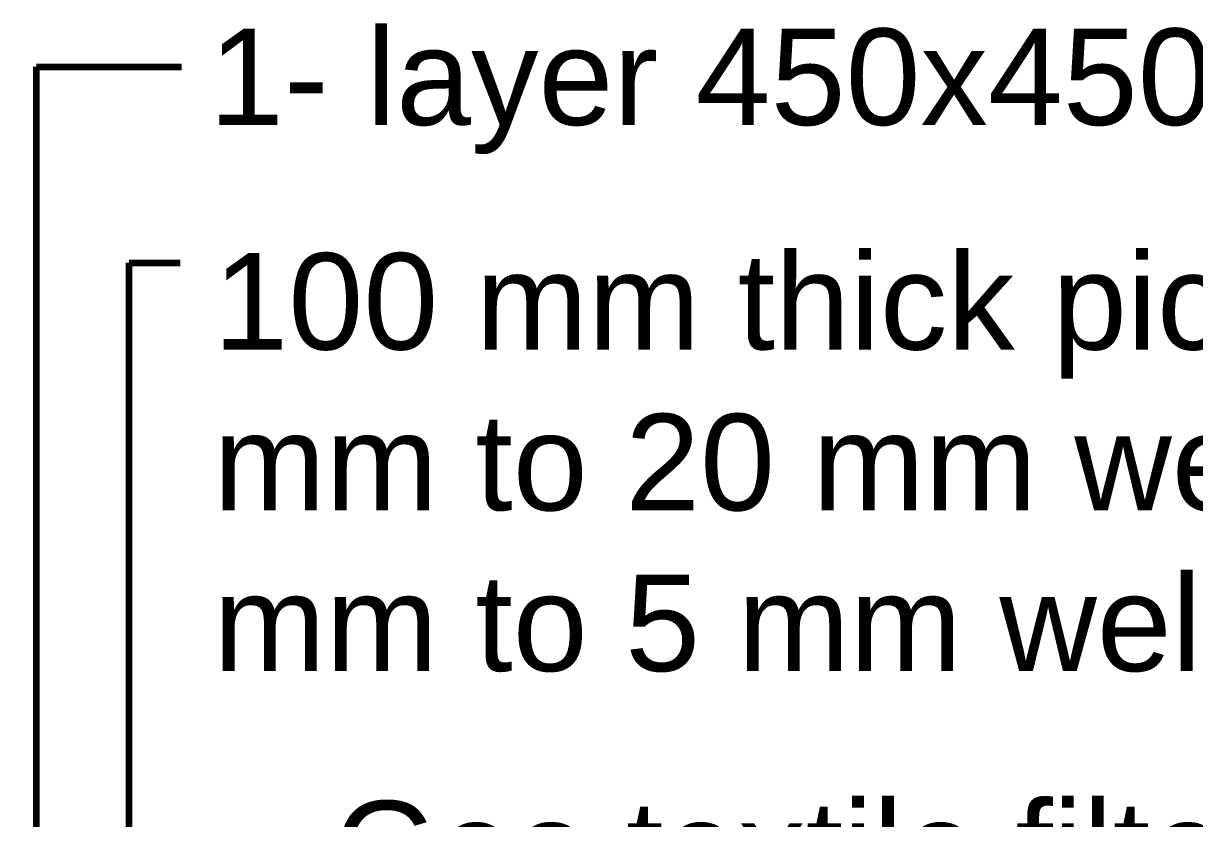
# Model space of a CAD drawing. Header units: inches. Extents: x -885 to 26362, y -28010 to 990.
# Drawn here: x 4301.3 to 4314.51, y -19474.08 to -19465.11 of the extents above; entities that cross this region are included whole.
import ezdxf

# ---------------------------------------------------------------- set-up
doc = ezdxf.new("R2010")
doc.units = ezdxf.units.IN
doc.header["$MEASUREMENT"] = 0
doc.layers.add('LINE', color=7, linetype='Continuous')
doc.styles.get("Standard").update_dxf_attribs({"font": 'arial.ttf'})
doc.dimstyles.get("Standard").update_dxf_attribs({"dimtxt": 0.18, "dimasz": 0.18, "dimexe": 0.18, "dimexo": 0.0625, "dimgap": 0.09, "dimtad": 0, "dimtih": 1, "dimtoh": 1, "dimdec": 4, "dimzin": 0, "dimdsep": 46, "dimtxsty": 'Standard', "dimcen": 0.09, "dimadec": 0, "dimazin": 0, "dimtfac": 1, "dimtdec": 4, "dimtofl": 0, "dimtmove": 0, "dimatfit": 3, "dimfxl": 1, "dimtolj": 1, "dimtzin": 0, "dimarcsym": 0})

msp = doc.modelspace()

# ---------------------------------------------------------------- texts
at = {"layer": 'LINE', "color": 7, "lineweight": 20, "ltscale": 0.5, "attachment_point": 1}
for s, insert, char_height, width in [('1- layer 450x450x300 C.C block', (4303.393048, -19465.165761), 1.08842386, 26.02178806), ('100 mm thick pick jhama chips (40 mm to 20 mm well graded at top & 20 mm to 5 mm well graded at bottom) ', (4303.443405, -19467.700178), 1.088423855, 26.02178806), ('Geo textile filter (thickness >= 3.00 mm) shall be extended 1.00m below Working Low WL as shown in details "R".', (4304.801947, -19473.882442), 1.088423855, 30.29776757)]:
    msp.add_mtext(s, dxfattribs=dict(at, insert=insert, char_height=char_height, width=width))

# ---------------------------------------------------------------- leaders
at = {"layer": 'LINE', "color": 7, "lineweight": 20, "ltscale": 0.5}
for points in [[(4301.447415, -19479.168934), (4301.447415, -19465.595939), (4303.082991, -19465.595939)], [(4302.494434, -19482.024324), (4302.494434, -19467.810076), (4303.068353, -19467.810076)]]:
    msp.add_leader(points, dimstyle='Standard', override={"dimtxt": 1.2, "dimasz": 0.9, "dimclrd": 7, "dimclre": 7, "dimclrt": 7, "dimlwd": 65535, "dimlwe": 65535}, dxfattribs=at)

doc.saveas('drawing.dxf')
